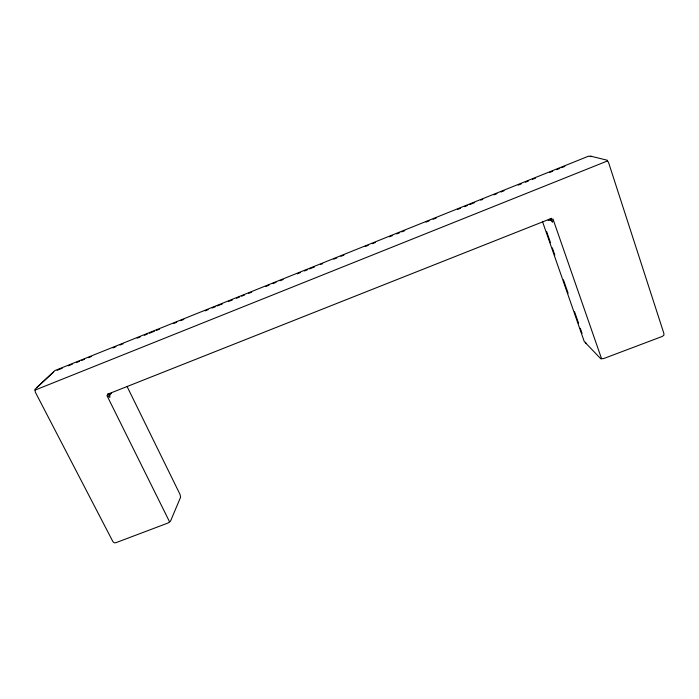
<?xml version="1.0" encoding="UTF-8"?>
<svg xmlns="http://www.w3.org/2000/svg" width="699" height="699" viewBox="0 0 699 699"><rect width="100%" height="100%" fill="white"/><g stroke="black" fill="none" stroke-linecap="round" stroke-linejoin="round"><path stroke-width="1.05" d="M127.035 386.407L180.071 494.525L180.587 497.234L170.477 521.244L167.987 523.027L115.894 542.695L114.155 542.782L112.871 541.559L35.308 392.13L34.994 389.317L53.465 372.13M107.934 395.049L109.726 394.97L111.421 393.266L107.401 394.323L551.625 218.315L548.103 220.281L550.786 220.307L551.861 219.215M36.654 387.613L55.038 370.514L588.462 156.218L591.022 156.244L607.195 160.211L608.646 162.771L663.875 333.397L663.884 335.223L662.259 336.437L603.691 358.552L600.782 358.762L584.259 341.54L542.529 221.67M34.95 390.138L607.448 160.962M590.262 156.698L591.022 156.244M57.143 370.295L62.211 368.259M68.292 365.822L72.347 364.188M76.401 362.563L79.441 361.339M81.468 360.527L84.509 359.303M88.555 357.678L91.595 356.455M112.88 347.91L115.92 346.687M119.975 345.061L123.015 343.838M137.205 338.141L140.246 336.918M144.3 335.293L147.34 334.07M149.368 333.257L154.435 331.221M156.454 330.409L159.494 329.185M173.684 323.488L176.725 322.265M180.779 320.631L183.82 319.417M205.104 310.863L208.145 309.648M212.199 308.014L215.24 306.8M217.267 305.979L222.334 303.943M228.407 301.505L232.461 299.88M236.515 298.246L239.556 297.023M241.583 296.21L244.624 294.995M248.678 293.362L251.719 292.138M265.908 286.441L268.949 285.218M273.003 283.593L276.044 282.37M280.098 280.745L283.139 279.521M297.32 273.825L300.36 272.601M304.414 270.976L307.455 269.753M309.482 268.94L314.55 266.904M320.631 264.467L322.658 263.645M333.807 259.172L336.848 257.948M340.902 256.323L343.943 255.1M365.219 246.555L368.259 245.332M372.314 243.706L375.354 242.483M389.544 236.786L392.585 235.563M396.639 233.938L399.679 232.715M401.707 231.902L404.747 230.679M426.032 222.133L429.072 220.91M433.118 219.276L436.159 218.062M457.443 209.508L460.484 208.293M464.538 206.659L467.579 205.445M469.606 204.624L474.673 202.588M480.755 200.15L482.782 199.337M493.931 194.855L496.972 193.64M501.017 192.007L504.058 190.783M518.247 185.086L521.288 183.863M525.342 182.238L528.383 181.015M532.437 179.39L535.478 178.166M549.667 172.47L552.708 171.246M556.762 169.621L559.803 168.398M561.83 167.585L564.871 166.362M550.786 220.307L552.559 222.221L552.944 218.892L601.577 358.744M546.583 231.395L550.532 242.736M552.324 247.883L554.831 255.1M563.438 279.827L568.104 293.231M574.552 311.78L578.501 323.113M580.292 328.268L582.084 333.414M169.577 521.856L106.947 395.538L109.883 397.39L109.726 394.97M585.657 342.23L585.841 343.209"/></g></svg>
